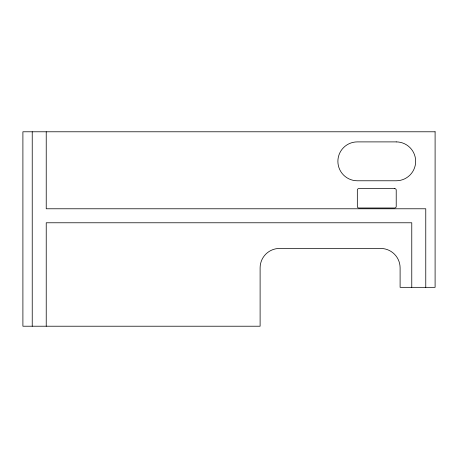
<?xml version="1.0" encoding="UTF-8"?>
<svg xmlns="http://www.w3.org/2000/svg" width="458" height="458" viewBox="0 0 458 458"><rect width="100%" height="100%" fill="white"/><g stroke="black" fill="none" stroke-linecap="round" stroke-linejoin="round"><path stroke-width="0.69" d="M425.768 287.332L425.768 208.779L46.229 208.779L46.229 131.784M411.771 287.332L411.771 222.777L46.229 222.777L46.229 326.216M32.232 131.784L32.232 326.216M435.1 131.784L22.9 131.784L22.9 326.216L260.11 326.216L260.11 267.884A19.442 19.442 0 0 1 279.552 248.442L380.661 248.442A19.442 19.442 0 0 1 400.103 267.884L400.103 287.332L435.1 287.332L435.1 131.784M396.216 141.894L357.326 141.894A19.442 19.442 0 0 0 337.884 161.336A19.442 19.442 0 0 0 357.326 180.778L396.216 180.778A19.442 19.442 0 0 0 415.658 161.336A19.442 19.442 0 0 0 396.216 141.894M394.659 188.559L358.883 188.559A1.557 1.557 0 0 0 357.326 190.116L357.326 206.444A1.557 1.557 0 0 0 358.883 208.001L394.659 208.001A1.557 1.557 0 0 0 396.216 206.444L396.216 190.116A1.557 1.557 0 0 0 394.659 188.559"/></g></svg>
